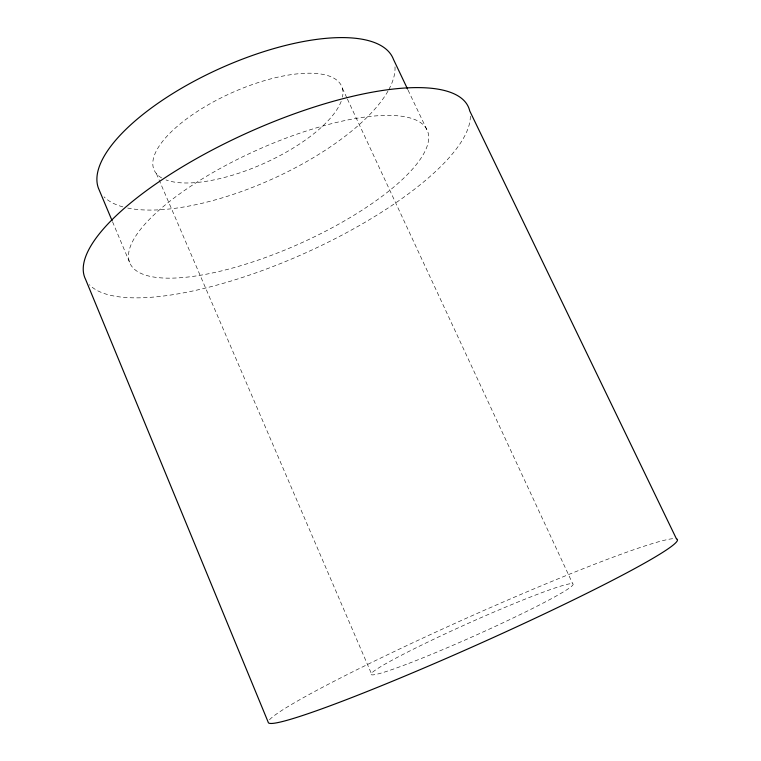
<?xml version="1.0" encoding="UTF-8"?>
<svg xmlns="http://www.w3.org/2000/svg" width="761" height="761" viewBox="0 0 761 761"><rect width="100%" height="100%" fill="white"/><g stroke="black" fill="none" stroke-linecap="round" stroke-linejoin="round"><path stroke-width="0.57" stroke-dasharray="3.81 2.85" d="M408.058 90.112L427.692 131.444A162.835 51.425 -24.1 0 1 219.101 271.477A162.835 51.425 -24.1 0 1 188.975 187.406A162.835 51.425 -24.1 0 1 427.692 131.444M342.364 88.238L346.873 97.931M347.377 99.016L572.729 583.763M156.386 173.622L371.339 673.447M112.561 221.803L129.475 262.069M269.47 719.811A224.095 14.316 -24.1 0 1 466.617 618.132A224.095 14.316 -24.1 0 1 674.455 538.598M470.336 116.214A209.922 66.673 -24.1 0 1 301.375 254.764A209.922 66.673 -24.1 0 1 89.341 284.652M394.997 66.825A160.999 61.146 -24.1 0 1 388.586 89.988M387.977 91.092A160.999 61.146 -24.1 0 1 271.563 179.368A160.999 61.146 -24.1 0 1 127.677 208.038M122.863 206.878A160.999 61.146 -24.1 0 1 104.01 196.823M161.655 177.912A102.697 38.811 -24.1 0 1 232.115 92.633A102.697 38.811 -24.1 0 1 342.45 97.113M341.194 101.327A102.697 38.811 -24.1 0 1 264 163.396A102.697 38.811 -24.1 0 1 165.993 179.929M408.8 663.402A110.706 6.992 -24.1 0 0 571.977 585.951A110.706 6.992 -24.1 0 0 435.397 638.46A110.706 6.992 -24.1 0 0 408.8 663.402"/><path stroke-width="1.14" d="M407.563 89.056L393.466 59.377A160.999 61.146 -24.1 0 0 224.628 66.416A160.999 61.146 -24.1 0 0 98.388 188.072L112.105 220.719M676.434 538.817L469.727 110.925A209.922 66.673 -24.1 0 0 254.288 129.779A209.922 66.673 -24.1 0 0 85.508 279.201L268.195 722.199A224.095 14.316 -24.1 0 0 483.72 641.846A224.095 14.316 -24.1 0 0 676.434 538.817"/></g></svg>
